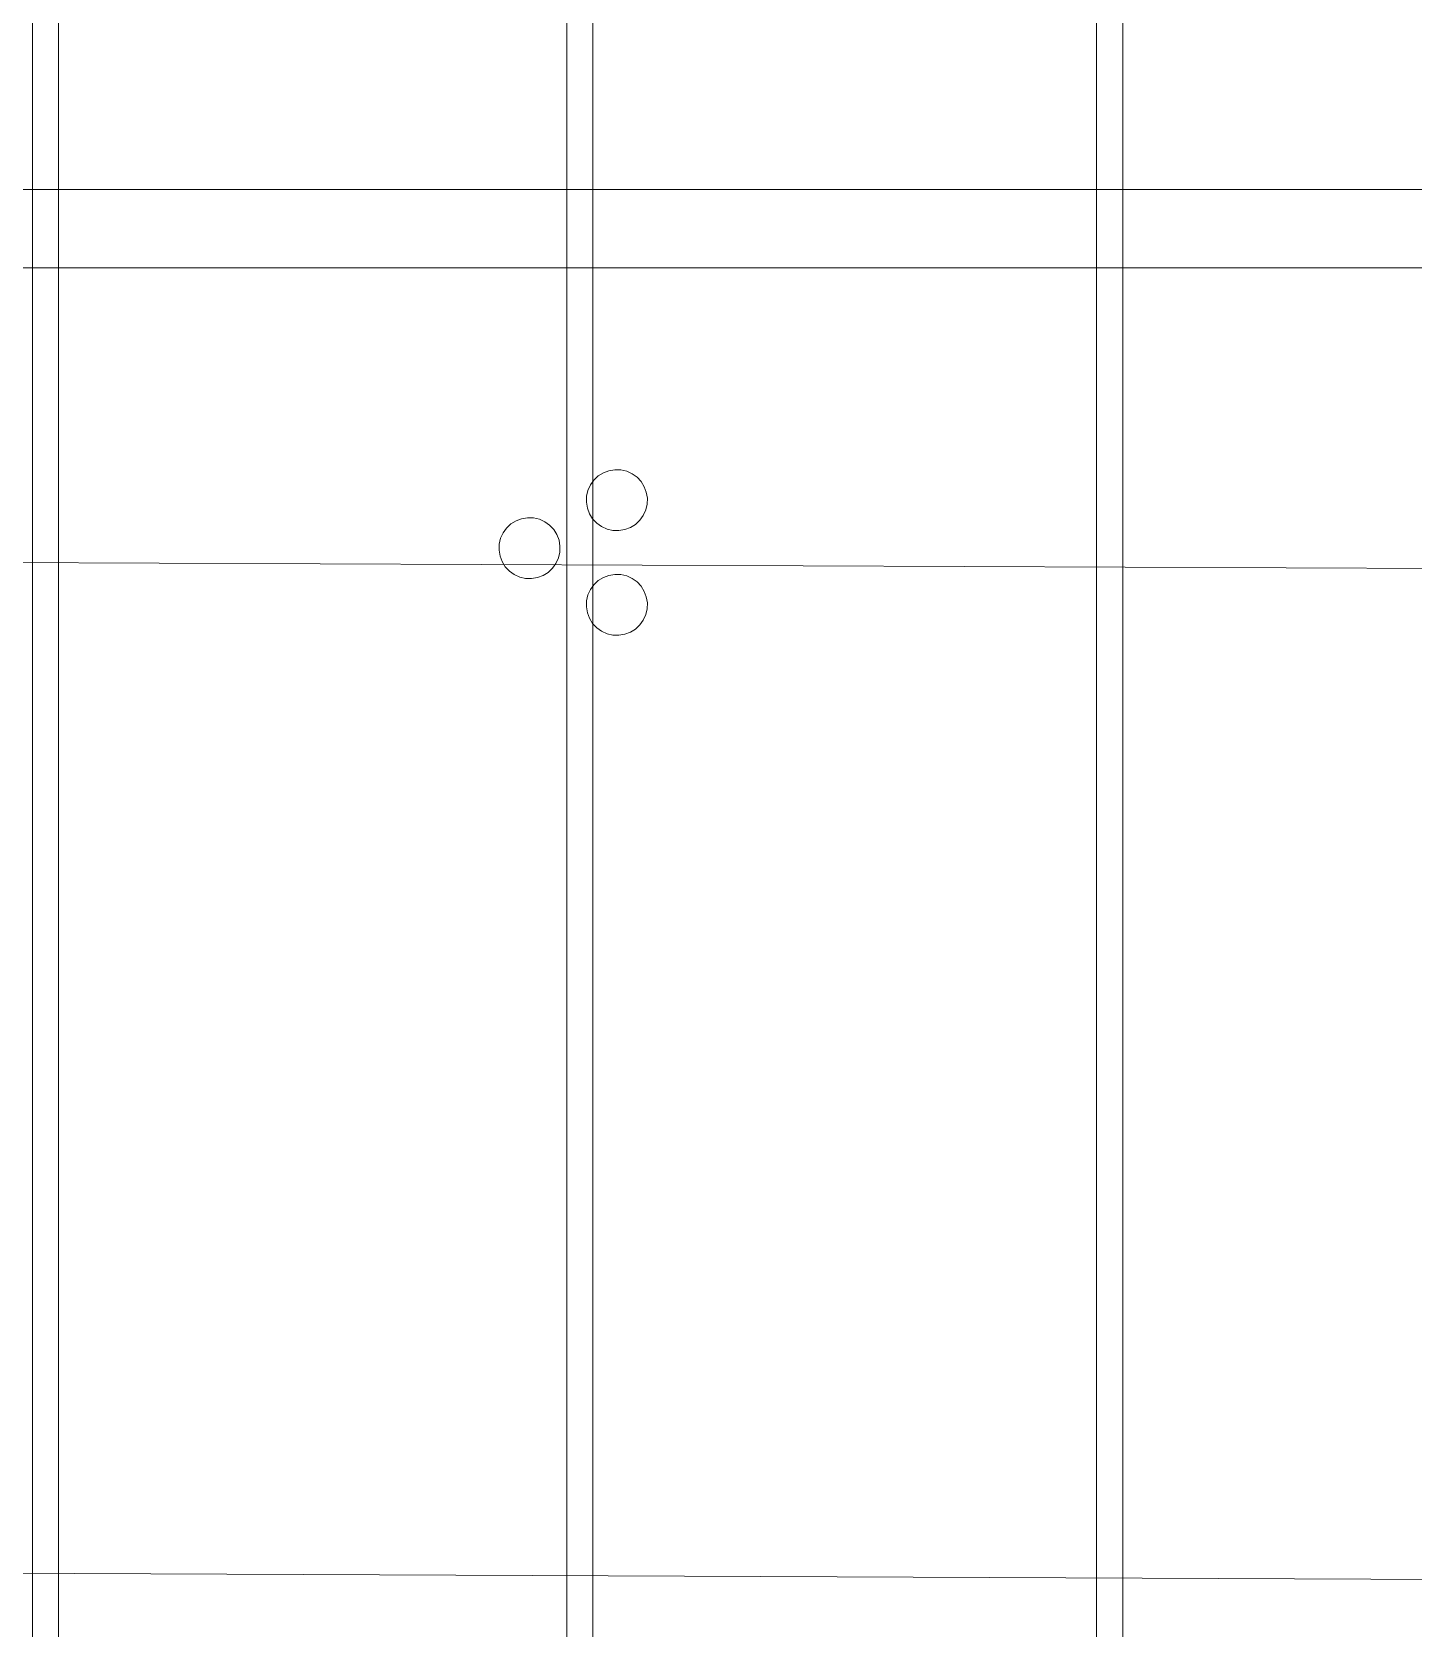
# Model space of a CAD drawing. Header units: inches. Extents: x -10671 to 1761, y -674 to 7170.
# Drawn here: x -8280.1 to -7963.4, y 5097.2 to 5463.4 of the extents above; entities that cross this region are included whole.
import ezdxf

# ---------------------------------------------------------------- set-up
doc = ezdxf.new("R2010")
doc.units = ezdxf.units.IN
doc.header["$LTSCALE"] = 19.2
doc.header["$MEASUREMENT"] = 0
doc.layers.add('Venue-Ceiling-Lights', color=7, linetype='Continuous', lineweight=5)
doc.layers.add('Venue-Ceiling-Lights Circuits', color=7, linetype='Continuous', lineweight=5)
doc.layers.add('Venue-Rigging Steel-High', color=7, linetype='Continuous', lineweight=5, true_color=0x800000)
doc.layers.add('Venue-Rigging Steel-Low', color=7, linetype='Continuous', lineweight=5, true_color=0x0000dd)

# ---------------------------------------------------------------- blocks, each defined once
blk = doc.blocks.new('Group-1319-1')
at = {"layer": 'Venue-Ceiling-Lights', "color": 12, "linetype": 'Continuous', "lineweight": 5, "true_color": 0xdd0000}
for points, invisible_edges in [([(-8152.96, 5355.51, 372.05), (-8150.24, 5361.52, 372.05), (-8146.44, 5362.95, 372.05), (-8152.96, 5355.51, 372.05)], 15), ([(-8145.52, 5348.98, 372.05), (-8152.96, 5355.51, 372.05), (-8146.44, 5362.95, 372.05), (-8145.52, 5348.98, 372.05)], 15), ([(-8146.44, 5362.95, 360.05), (-8150.24, 5361.52, 360.05), (-8152.96, 5355.51, 360.05), (-8146.44, 5362.95, 360.05)], 15), ([(-8138.99, 5356.42, 360.05), (-8146.44, 5362.95, 360.05), (-8152.96, 5355.51, 360.05), (-8138.99, 5356.42, 360.05)], 15), ([(-8152.96, 5355.51, 372.05), (-8152.04, 5359.47, 372.05), (-8150.24, 5361.52, 372.05), (-8152.96, 5355.51, 372.05)], 15), ([(-8150.24, 5361.52, 360.05), (-8152.04, 5359.47, 360.05), (-8152.96, 5355.51, 360.05), (-8150.24, 5361.52, 360.05)], 15), ([(-8152.04, 5359.47, 372.05), (-8151.24, 5360.58, 372.05), (-8150.24, 5361.52, 372.05), (-8152.04, 5359.47, 372.05)], 12), ([(-8150.24, 5361.52, 360.05), (-8151.24, 5360.58, 360.05), (-8152.04, 5359.47, 360.05), (-8150.24, 5361.52, 360.05)], 12), ([(-8150.24, 5361.52, 372.05), (-8149.08, 5362.24, 372.05), (-8146.44, 5362.95, 372.05), (-8150.24, 5361.52, 372.05)], 14), ([(-8146.44, 5362.95, 360.05), (-8149.08, 5362.24, 360.05), (-8150.24, 5361.52, 360.05), (-8146.44, 5362.95, 360.05)], 13), ([(-8149.08, 5362.24, 372.05), (-8147.79, 5362.73, 372.05), (-8146.44, 5362.95, 372.05), (-8149.08, 5362.24, 372.05)], 12), ([(-8146.44, 5362.95, 360.05), (-8147.79, 5362.73, 360.05), (-8149.08, 5362.24, 360.05), (-8146.44, 5362.95, 360.05)], 12), ([(-8146.44, 5362.95, 372.05), (-8145.07, 5362.91, 372.05), (-8142.48, 5362.03, 372.05), (-8146.44, 5362.95, 372.05)], 14), ([(-8146.44, 5362.95, 372.05), (-8142.48, 5362.03, 372.05), (-8140.43, 5360.23, 372.05), (-8146.44, 5362.95, 372.05)], 15), ([(-8146.44, 5362.95, 372.05), (-8140.43, 5360.23, 372.05), (-8138.99, 5356.42, 372.05), (-8146.44, 5362.95, 372.05)], 15), ([(-8146.44, 5362.95, 372.05), (-8138.99, 5356.42, 372.05), (-8145.52, 5348.98, 372.05), (-8146.44, 5362.95, 372.05)], 15), ([(-8142.48, 5362.03, 360.05), (-8145.07, 5362.91, 360.05), (-8146.44, 5362.95, 360.05), (-8142.48, 5362.03, 360.05)], 13), ([(-8140.43, 5360.23, 360.05), (-8142.48, 5362.03, 360.05), (-8146.44, 5362.95, 360.05), (-8140.43, 5360.23, 360.05)], 15), ([(-8138.99, 5356.42, 360.05), (-8140.43, 5360.23, 360.05), (-8146.44, 5362.95, 360.05), (-8138.99, 5356.42, 360.05)], 15), ([(-8145.07, 5362.91, 372.05), (-8143.73, 5362.6, 372.05), (-8142.48, 5362.03, 372.05), (-8145.07, 5362.91, 372.05)], 12), ([(-8142.48, 5362.03, 360.05), (-8143.73, 5362.6, 360.05), (-8145.07, 5362.91, 360.05), (-8142.48, 5362.03, 360.05)], 12), ([(-8142.48, 5362.03, 372.05), (-8141.36, 5361.23, 372.05), (-8140.43, 5360.23, 372.05), (-8142.48, 5362.03, 372.05)], 12), ([(-8140.43, 5360.23, 360.05), (-8141.36, 5361.23, 360.05), (-8142.48, 5362.03, 360.05), (-8140.43, 5360.23, 360.05)], 12), ([(-8152.96, 5355.51, 372.05), (-8152.92, 5356.88, 372.05), (-8152.04, 5359.47, 372.05), (-8152.96, 5355.51, 372.05)], 14), ([(-8152.04, 5359.47, 360.05), (-8152.92, 5356.88, 360.05), (-8152.96, 5355.51, 360.05), (-8152.04, 5359.47, 360.05)], 13), ([(-8152.92, 5356.88, 372.05), (-8152.61, 5358.22, 372.05), (-8152.04, 5359.47, 372.05), (-8152.92, 5356.88, 372.05)], 12), ([(-8152.04, 5359.47, 360.05), (-8152.61, 5358.22, 360.05), (-8152.92, 5356.88, 360.05), (-8152.04, 5359.47, 360.05)], 12), ([(-8140.43, 5360.23, 372.05), (-8139.7, 5359.06, 372.05), (-8138.99, 5356.42, 372.05), (-8140.43, 5360.23, 372.05)], 14), ([(-8138.99, 5356.42, 360.05), (-8139.7, 5359.06, 360.05), (-8140.43, 5360.23, 360.05), (-8138.99, 5356.42, 360.05)], 13), ([(-8139.7, 5359.06, 372.05), (-8139.22, 5357.78, 372.05), (-8138.99, 5356.42, 372.05), (-8139.7, 5359.06, 372.05)], 12), ([(-8138.99, 5356.42, 360.05), (-8139.22, 5357.78, 360.05), (-8139.7, 5359.06, 360.05), (-8138.99, 5356.42, 360.05)], 12), ([(-8152.96, 5355.51, 360.05), (-8145.52, 5348.98, 360.05), (-8138.99, 5356.42, 360.05), (-8152.96, 5355.51, 360.05)], 15), ([(-8152.26, 5352.87, 372.05), (-8152.74, 5354.15, 372.05), (-8152.96, 5355.51, 372.05), (-8152.26, 5352.87, 372.05)], 12), ([(-8151.53, 5351.71, 372.05), (-8152.26, 5352.87, 372.05), (-8152.96, 5355.51, 372.05), (-8151.53, 5351.71, 372.05)], 14), ([(-8145.52, 5348.98, 372.05), (-8151.53, 5351.71, 372.05), (-8152.96, 5355.51, 372.05), (-8145.52, 5348.98, 372.05)], 15), ([(-8152.96, 5355.51, 360.05), (-8152.74, 5354.15, 360.05), (-8152.26, 5352.87, 360.05), (-8152.96, 5355.51, 360.05)], 12), ([(-8152.96, 5355.51, 360.05), (-8152.26, 5352.87, 360.05), (-8151.53, 5351.71, 360.05), (-8152.96, 5355.51, 360.05)], 13), ([(-8152.96, 5355.51, 360.05), (-8151.53, 5351.71, 360.05), (-8145.52, 5348.98, 360.05), (-8152.96, 5355.51, 360.05)], 15), ([(-8138.99, 5356.42, 372.05), (-8141.72, 5350.41, 372.05), (-8145.52, 5348.98, 372.05), (-8138.99, 5356.42, 372.05)], 15), ([(-8145.52, 5348.98, 360.05), (-8141.72, 5350.41, 360.05), (-8138.99, 5356.42, 360.05), (-8145.52, 5348.98, 360.05)], 15), ([(-8138.99, 5356.42, 372.05), (-8139.92, 5352.47, 372.05), (-8141.72, 5350.41, 372.05), (-8138.99, 5356.42, 372.05)], 15), ([(-8141.72, 5350.41, 360.05), (-8139.92, 5352.47, 360.05), (-8138.99, 5356.42, 360.05), (-8141.72, 5350.41, 360.05)], 15), ([(-8138.99, 5356.42, 372.05), (-8139.04, 5355.05, 372.05), (-8139.92, 5352.47, 372.05), (-8138.99, 5356.42, 372.05)], 14), ([(-8139.92, 5352.47, 360.05), (-8139.04, 5355.05, 360.05), (-8138.99, 5356.42, 360.05), (-8139.92, 5352.47, 360.05)], 13), ([(-8139.04, 5355.05, 372.05), (-8139.35, 5353.72, 372.05), (-8139.92, 5352.47, 372.05), (-8139.04, 5355.05, 372.05)], 12), ([(-8139.92, 5352.47, 360.05), (-8139.35, 5353.72, 360.05), (-8139.04, 5355.05, 360.05), (-8139.92, 5352.47, 360.05)], 12), ([(-8173, 5344.51, 372.05), (-8170.28, 5350.52, 372.05), (-8166.47, 5351.95, 372.05), (-8173, 5344.51, 372.05)], 15), ([(-8165.56, 5337.98, 372.05), (-8173, 5344.51, 372.05), (-8166.47, 5351.95, 372.05), (-8165.56, 5337.98, 372.05)], 15), ([(-8166.47, 5351.95, 360.05), (-8170.28, 5350.52, 360.05), (-8173, 5344.51, 360.05), (-8166.47, 5351.95, 360.05)], 15), ([(-8159.03, 5345.42, 360.05), (-8166.47, 5351.95, 360.05), (-8173, 5344.51, 360.05), (-8159.03, 5345.42, 360.05)], 15), ([(-8173, 5344.51, 372.05), (-8172.08, 5348.47, 372.05), (-8170.28, 5350.52, 372.05), (-8173, 5344.51, 372.05)], 15), ([(-8170.28, 5350.52, 360.05), (-8172.08, 5348.47, 360.05), (-8173, 5344.51, 360.05), (-8170.28, 5350.52, 360.05)], 15), ([(-8172.08, 5348.47, 372.05), (-8171.28, 5349.58, 372.05), (-8170.28, 5350.52, 372.05), (-8172.08, 5348.47, 372.05)], 12), ([(-8170.28, 5350.52, 360.05), (-8171.28, 5349.58, 360.05), (-8172.08, 5348.47, 360.05), (-8170.28, 5350.52, 360.05)], 12), ([(-8170.28, 5350.52, 372.05), (-8169.11, 5351.24, 372.05), (-8166.47, 5351.95, 372.05), (-8170.28, 5350.52, 372.05)], 14), ([(-8166.47, 5351.95, 360.05), (-8169.11, 5351.24, 360.05), (-8170.28, 5350.52, 360.05), (-8166.47, 5351.95, 360.05)], 13), ([(-8169.11, 5351.24, 372.05), (-8167.83, 5351.73, 372.05), (-8166.47, 5351.95, 372.05), (-8169.11, 5351.24, 372.05)], 12), ([(-8166.47, 5351.95, 360.05), (-8167.83, 5351.73, 360.05), (-8169.11, 5351.24, 360.05), (-8166.47, 5351.95, 360.05)], 12), ([(-8166.47, 5351.95, 372.05), (-8165.1, 5351.91, 372.05), (-8162.51, 5351.03, 372.05), (-8166.47, 5351.95, 372.05)], 14), ([(-8166.47, 5351.95, 372.05), (-8162.51, 5351.03, 372.05), (-8160.46, 5349.23, 372.05), (-8166.47, 5351.95, 372.05)], 15), ([(-8166.47, 5351.95, 372.05), (-8160.46, 5349.23, 372.05), (-8159.03, 5345.42, 372.05), (-8166.47, 5351.95, 372.05)], 15), ([(-8166.47, 5351.95, 372.05), (-8159.03, 5345.42, 372.05), (-8165.56, 5337.98, 372.05), (-8166.47, 5351.95, 372.05)], 15), ([(-8162.51, 5351.03, 360.05), (-8165.1, 5351.91, 360.05), (-8166.47, 5351.95, 360.05), (-8162.51, 5351.03, 360.05)], 13), ([(-8160.46, 5349.23, 360.05), (-8162.51, 5351.03, 360.05), (-8166.47, 5351.95, 360.05), (-8160.46, 5349.23, 360.05)], 15), ([(-8159.03, 5345.42, 360.05), (-8160.46, 5349.23, 360.05), (-8166.47, 5351.95, 360.05), (-8159.03, 5345.42, 360.05)], 15), ([(-8165.1, 5351.91, 372.05), (-8163.76, 5351.6, 372.05), (-8162.51, 5351.03, 372.05), (-8165.1, 5351.91, 372.05)], 12), ([(-8162.51, 5351.03, 360.05), (-8163.76, 5351.6, 360.05), (-8165.1, 5351.91, 360.05), (-8162.51, 5351.03, 360.05)], 12), ([(-8162.51, 5351.03, 372.05), (-8161.4, 5350.23, 372.05), (-8160.46, 5349.23, 372.05), (-8162.51, 5351.03, 372.05)], 12), ([(-8160.46, 5349.23, 360.05), (-8161.4, 5350.23, 360.05), (-8162.51, 5351.03, 360.05), (-8160.46, 5349.23, 360.05)], 12), ([(-8149.48, 5349.9, 372.05), (-8150.59, 5350.7, 372.05), (-8151.53, 5351.71, 372.05), (-8149.48, 5349.9, 372.05)], 12), ([(-8145.52, 5348.98, 372.05), (-8149.48, 5349.9, 372.05), (-8151.53, 5351.71, 372.05), (-8145.52, 5348.98, 372.05)], 15), ([(-8151.53, 5351.71, 360.05), (-8150.59, 5350.7, 360.05), (-8149.48, 5349.9, 360.05), (-8151.53, 5351.71, 360.05)], 12), ([(-8151.53, 5351.71, 360.05), (-8149.48, 5349.9, 360.05), (-8145.52, 5348.98, 360.05), (-8151.53, 5351.71, 360.05)], 15), ([(-8146.89, 5349.03, 372.05), (-8148.23, 5349.34, 372.05), (-8149.48, 5349.9, 372.05), (-8146.89, 5349.03, 372.05)], 12), ([(-8145.52, 5348.98, 372.05), (-8146.89, 5349.03, 372.05), (-8149.48, 5349.9, 372.05), (-8145.52, 5348.98, 372.05)], 14), ([(-8149.48, 5349.9, 360.05), (-8148.23, 5349.34, 360.05), (-8146.89, 5349.03, 360.05), (-8149.48, 5349.9, 360.05)], 12), ([(-8149.48, 5349.9, 360.05), (-8146.89, 5349.03, 360.05), (-8145.52, 5348.98, 360.05), (-8149.48, 5349.9, 360.05)], 13), ([(-8141.72, 5350.41, 372.05), (-8142.88, 5349.69, 372.05), (-8145.52, 5348.98, 372.05), (-8141.72, 5350.41, 372.05)], 14), ([(-8145.52, 5348.98, 360.05), (-8142.88, 5349.69, 360.05), (-8141.72, 5350.41, 360.05), (-8145.52, 5348.98, 360.05)], 13), ([(-8142.88, 5349.69, 372.05), (-8144.17, 5349.21, 372.05), (-8145.52, 5348.98, 372.05), (-8142.88, 5349.69, 372.05)], 12), ([(-8145.52, 5348.98, 360.05), (-8144.17, 5349.21, 360.05), (-8142.88, 5349.69, 360.05), (-8145.52, 5348.98, 360.05)], 12), ([(-8139.92, 5352.47, 372.05), (-8140.72, 5351.35, 372.05), (-8141.72, 5350.41, 372.05), (-8139.92, 5352.47, 372.05)], 12), ([(-8141.72, 5350.41, 360.05), (-8140.72, 5351.35, 360.05), (-8139.92, 5352.47, 360.05), (-8141.72, 5350.41, 360.05)], 12), ([(-8173, 5344.51, 372.05), (-8172.95, 5345.88, 372.05), (-8172.08, 5348.47, 372.05), (-8173, 5344.51, 372.05)], 14), ([(-8172.08, 5348.47, 360.05), (-8172.95, 5345.88, 360.05), (-8173, 5344.51, 360.05), (-8172.08, 5348.47, 360.05)], 13), ([(-8172.95, 5345.88, 372.05), (-8172.64, 5347.22, 372.05), (-8172.08, 5348.47, 372.05), (-8172.95, 5345.88, 372.05)], 12), ([(-8172.08, 5348.47, 360.05), (-8172.64, 5347.22, 360.05), (-8172.95, 5345.88, 360.05), (-8172.08, 5348.47, 360.05)], 12), ([(-8160.46, 5349.23, 372.05), (-8159.74, 5348.06, 372.05), (-8159.03, 5345.42, 372.05), (-8160.46, 5349.23, 372.05)], 14), ([(-8159.03, 5345.42, 360.05), (-8159.74, 5348.06, 360.05), (-8160.46, 5349.23, 360.05), (-8159.03, 5345.42, 360.05)], 13), ([(-8159.74, 5348.06, 372.05), (-8159.25, 5346.78, 372.05), (-8159.03, 5345.42, 372.05), (-8159.74, 5348.06, 372.05)], 12), ([(-8159.03, 5345.42, 360.05), (-8159.25, 5346.78, 360.05), (-8159.74, 5348.06, 360.05), (-8159.03, 5345.42, 360.05)], 12), ([(-8173, 5344.51, 360.05), (-8165.56, 5337.98, 360.05), (-8159.03, 5345.42, 360.05), (-8173, 5344.51, 360.05)], 15), ([(-8172.29, 5341.87, 372.05), (-8172.78, 5343.15, 372.05), (-8173, 5344.51, 372.05), (-8172.29, 5341.87, 372.05)], 12), ([(-8171.57, 5340.71, 372.05), (-8172.29, 5341.87, 372.05), (-8173, 5344.51, 372.05), (-8171.57, 5340.71, 372.05)], 14), ([(-8165.56, 5337.98, 372.05), (-8171.57, 5340.71, 372.05), (-8173, 5344.51, 372.05), (-8165.56, 5337.98, 372.05)], 15), ([(-8173, 5344.51, 360.05), (-8172.78, 5343.15, 360.05), (-8172.29, 5341.87, 360.05), (-8173, 5344.51, 360.05)], 12), ([(-8173, 5344.51, 360.05), (-8172.29, 5341.87, 360.05), (-8171.57, 5340.71, 360.05), (-8173, 5344.51, 360.05)], 13), ([(-8173, 5344.51, 360.05), (-8171.57, 5340.71, 360.05), (-8165.56, 5337.98, 360.05), (-8173, 5344.51, 360.05)], 15), ([(-8159.03, 5345.42, 372.05), (-8161.75, 5339.41, 372.05), (-8165.56, 5337.98, 372.05), (-8159.03, 5345.42, 372.05)], 15), ([(-8165.56, 5337.98, 360.05), (-8161.75, 5339.41, 360.05), (-8159.03, 5345.42, 360.05), (-8165.56, 5337.98, 360.05)], 15), ([(-8159.03, 5345.42, 372.05), (-8159.95, 5341.47, 372.05), (-8161.75, 5339.41, 372.05), (-8159.03, 5345.42, 372.05)], 15), ([(-8161.75, 5339.41, 360.05), (-8159.95, 5341.47, 360.05), (-8159.03, 5345.42, 360.05), (-8161.75, 5339.41, 360.05)], 15), ([(-8159.03, 5345.42, 372.05), (-8159.07, 5344.05, 372.05), (-8159.95, 5341.47, 372.05), (-8159.03, 5345.42, 372.05)], 14), ([(-8159.95, 5341.47, 360.05), (-8159.07, 5344.05, 360.05), (-8159.03, 5345.42, 360.05), (-8159.95, 5341.47, 360.05)], 13), ([(-8159.07, 5344.05, 372.05), (-8159.39, 5342.72, 372.05), (-8159.95, 5341.47, 372.05), (-8159.07, 5344.05, 372.05)], 12), ([(-8159.95, 5341.47, 360.05), (-8159.39, 5342.72, 360.05), (-8159.07, 5344.05, 360.05), (-8159.95, 5341.47, 360.05)], 12), ([(-8169.51, 5338.9, 372.05), (-8170.63, 5339.7, 372.05), (-8171.57, 5340.71, 372.05), (-8169.51, 5338.9, 372.05)], 12), ([(-8165.56, 5337.98, 372.05), (-8169.51, 5338.9, 372.05), (-8171.57, 5340.71, 372.05), (-8165.56, 5337.98, 372.05)], 15), ([(-8171.57, 5340.71, 360.05), (-8170.63, 5339.7, 360.05), (-8169.51, 5338.9, 360.05), (-8171.57, 5340.71, 360.05)], 12), ([(-8171.57, 5340.71, 360.05), (-8169.51, 5338.9, 360.05), (-8165.56, 5337.98, 360.05), (-8171.57, 5340.71, 360.05)], 15), ([(-8166.93, 5338.03, 372.05), (-8168.26, 5338.34, 372.05), (-8169.51, 5338.9, 372.05), (-8166.93, 5338.03, 372.05)], 12), ([(-8165.56, 5337.98, 372.05), (-8166.93, 5338.03, 372.05), (-8169.51, 5338.9, 372.05), (-8165.56, 5337.98, 372.05)], 14), ([(-8169.51, 5338.9, 360.05), (-8168.26, 5338.34, 360.05), (-8166.93, 5338.03, 360.05), (-8169.51, 5338.9, 360.05)], 12), ([(-8169.51, 5338.9, 360.05), (-8166.93, 5338.03, 360.05), (-8165.56, 5337.98, 360.05), (-8169.51, 5338.9, 360.05)], 13), ([(-8161.75, 5339.41, 372.05), (-8162.92, 5338.69, 372.05), (-8165.56, 5337.98, 372.05), (-8161.75, 5339.41, 372.05)], 14), ([(-8165.56, 5337.98, 360.05), (-8162.92, 5338.69, 360.05), (-8161.75, 5339.41, 360.05), (-8165.56, 5337.98, 360.05)], 13), ([(-8162.92, 5338.69, 372.05), (-8164.2, 5338.21, 372.05), (-8165.56, 5337.98, 372.05), (-8162.92, 5338.69, 372.05)], 12), ([(-8165.56, 5337.98, 360.05), (-8164.2, 5338.21, 360.05), (-8162.92, 5338.69, 360.05), (-8165.56, 5337.98, 360.05)], 12), ([(-8159.95, 5341.47, 372.05), (-8160.75, 5340.35, 372.05), (-8161.75, 5339.41, 372.05), (-8159.95, 5341.47, 372.05)], 12), ([(-8161.75, 5339.41, 360.05), (-8160.75, 5340.35, 360.05), (-8159.95, 5341.47, 360.05), (-8161.75, 5339.41, 360.05)], 12), ([(-8152.96, 5331.51, 372.05), (-8150.24, 5337.52, 372.05), (-8146.44, 5338.95, 372.05), (-8152.96, 5331.51, 372.05)], 15), ([(-8145.52, 5324.98, 372.05), (-8152.96, 5331.51, 372.05), (-8146.44, 5338.95, 372.05), (-8145.52, 5324.98, 372.05)], 15), ([(-8146.44, 5338.95, 360.05), (-8150.24, 5337.52, 360.05), (-8152.96, 5331.51, 360.05), (-8146.44, 5338.95, 360.05)], 15), ([(-8138.99, 5332.42, 360.05), (-8146.44, 5338.95, 360.05), (-8152.96, 5331.51, 360.05), (-8138.99, 5332.42, 360.05)], 15), ([(-8150.24, 5337.52, 372.05), (-8149.08, 5338.24, 372.05), (-8146.44, 5338.95, 372.05), (-8150.24, 5337.52, 372.05)], 14), ([(-8146.44, 5338.95, 360.05), (-8149.08, 5338.24, 360.05), (-8150.24, 5337.52, 360.05), (-8146.44, 5338.95, 360.05)], 13), ([(-8149.08, 5338.24, 372.05), (-8147.79, 5338.73, 372.05), (-8146.44, 5338.95, 372.05), (-8149.08, 5338.24, 372.05)], 12), ([(-8146.44, 5338.95, 360.05), (-8147.79, 5338.73, 360.05), (-8149.08, 5338.24, 360.05), (-8146.44, 5338.95, 360.05)], 12), ([(-8146.44, 5338.95, 372.05), (-8145.07, 5338.91, 372.05), (-8142.48, 5338.03, 372.05), (-8146.44, 5338.95, 372.05)], 14), ([(-8146.44, 5338.95, 372.05), (-8142.48, 5338.03, 372.05), (-8140.43, 5336.23, 372.05), (-8146.44, 5338.95, 372.05)], 15), ([(-8146.44, 5338.95, 372.05), (-8140.43, 5336.23, 372.05), (-8138.99, 5332.42, 372.05), (-8146.44, 5338.95, 372.05)], 15), ([(-8146.44, 5338.95, 372.05), (-8138.99, 5332.42, 372.05), (-8145.52, 5324.98, 372.05), (-8146.44, 5338.95, 372.05)], 15), ([(-8142.48, 5338.03, 360.05), (-8145.07, 5338.91, 360.05), (-8146.44, 5338.95, 360.05), (-8142.48, 5338.03, 360.05)], 13), ([(-8140.43, 5336.23, 360.05), (-8142.48, 5338.03, 360.05), (-8146.44, 5338.95, 360.05), (-8140.43, 5336.23, 360.05)], 15), ([(-8138.99, 5332.42, 360.05), (-8140.43, 5336.23, 360.05), (-8146.44, 5338.95, 360.05), (-8138.99, 5332.42, 360.05)], 15), ([(-8145.07, 5338.91, 372.05), (-8143.73, 5338.6, 372.05), (-8142.48, 5338.03, 372.05), (-8145.07, 5338.91, 372.05)], 12), ([(-8142.48, 5338.03, 360.05), (-8143.73, 5338.6, 360.05), (-8145.07, 5338.91, 360.05), (-8142.48, 5338.03, 360.05)], 12), ([(-8152.96, 5331.51, 372.05), (-8152.04, 5335.47, 372.05), (-8150.24, 5337.52, 372.05), (-8152.96, 5331.51, 372.05)], 15), ([(-8150.24, 5337.52, 360.05), (-8152.04, 5335.47, 360.05), (-8152.96, 5331.51, 360.05), (-8150.24, 5337.52, 360.05)], 15), ([(-8152.96, 5331.51, 372.05), (-8152.92, 5332.88, 372.05), (-8152.04, 5335.47, 372.05), (-8152.96, 5331.51, 372.05)], 14), ([(-8152.04, 5335.47, 360.05), (-8152.92, 5332.88, 360.05), (-8152.96, 5331.51, 360.05), (-8152.04, 5335.47, 360.05)], 13), ([(-8152.92, 5332.88, 372.05), (-8152.61, 5334.22, 372.05), (-8152.04, 5335.47, 372.05), (-8152.92, 5332.88, 372.05)], 12), ([(-8152.04, 5335.47, 360.05), (-8152.61, 5334.22, 360.05), (-8152.92, 5332.88, 360.05), (-8152.04, 5335.47, 360.05)], 12), ([(-8152.04, 5335.47, 372.05), (-8151.24, 5336.58, 372.05), (-8150.24, 5337.52, 372.05), (-8152.04, 5335.47, 372.05)], 12), ([(-8150.24, 5337.52, 360.05), (-8151.24, 5336.58, 360.05), (-8152.04, 5335.47, 360.05), (-8150.24, 5337.52, 360.05)], 12), ([(-8142.48, 5338.03, 372.05), (-8141.36, 5337.23, 372.05), (-8140.43, 5336.23, 372.05), (-8142.48, 5338.03, 372.05)], 12), ([(-8140.43, 5336.23, 360.05), (-8141.36, 5337.23, 360.05), (-8142.48, 5338.03, 360.05), (-8140.43, 5336.23, 360.05)], 12), ([(-8140.43, 5336.23, 372.05), (-8139.7, 5335.06, 372.05), (-8138.99, 5332.42, 372.05), (-8140.43, 5336.23, 372.05)], 14), ([(-8138.99, 5332.42, 360.05), (-8139.7, 5335.06, 360.05), (-8140.43, 5336.23, 360.05), (-8138.99, 5332.42, 360.05)], 13), ([(-8139.7, 5335.06, 372.05), (-8139.22, 5333.78, 372.05), (-8138.99, 5332.42, 372.05), (-8139.7, 5335.06, 372.05)], 12), ([(-8138.99, 5332.42, 360.05), (-8139.22, 5333.78, 360.05), (-8139.7, 5335.06, 360.05), (-8138.99, 5332.42, 360.05)], 12), ([(-8152.96, 5331.51, 360.05), (-8145.52, 5324.98, 360.05), (-8138.99, 5332.42, 360.05), (-8152.96, 5331.51, 360.05)], 15), ([(-8152.26, 5328.87, 372.05), (-8152.74, 5330.15, 372.05), (-8152.96, 5331.51, 372.05), (-8152.26, 5328.87, 372.05)], 12), ([(-8151.53, 5327.71, 372.05), (-8152.26, 5328.87, 372.05), (-8152.96, 5331.51, 372.05), (-8151.53, 5327.71, 372.05)], 14), ([(-8145.52, 5324.98, 372.05), (-8151.53, 5327.71, 372.05), (-8152.96, 5331.51, 372.05), (-8145.52, 5324.98, 372.05)], 15), ([(-8152.96, 5331.51, 360.05), (-8152.74, 5330.15, 360.05), (-8152.26, 5328.87, 360.05), (-8152.96, 5331.51, 360.05)], 12), ([(-8152.96, 5331.51, 360.05), (-8152.26, 5328.87, 360.05), (-8151.53, 5327.71, 360.05), (-8152.96, 5331.51, 360.05)], 13), ([(-8152.96, 5331.51, 360.05), (-8151.53, 5327.71, 360.05), (-8145.52, 5324.98, 360.05), (-8152.96, 5331.51, 360.05)], 15), ([(-8138.99, 5332.42, 372.05), (-8141.72, 5326.41, 372.05), (-8145.52, 5324.98, 372.05), (-8138.99, 5332.42, 372.05)], 15), ([(-8145.52, 5324.98, 360.05), (-8141.72, 5326.41, 360.05), (-8138.99, 5332.42, 360.05), (-8145.52, 5324.98, 360.05)], 15), ([(-8138.99, 5332.42, 372.05), (-8139.92, 5328.47, 372.05), (-8141.72, 5326.41, 372.05), (-8138.99, 5332.42, 372.05)], 15), ([(-8141.72, 5326.41, 360.05), (-8139.92, 5328.47, 360.05), (-8138.99, 5332.42, 360.05), (-8141.72, 5326.41, 360.05)], 15), ([(-8138.99, 5332.42, 372.05), (-8139.04, 5331.05, 372.05), (-8139.92, 5328.47, 372.05), (-8138.99, 5332.42, 372.05)], 14), ([(-8139.92, 5328.47, 360.05), (-8139.04, 5331.05, 360.05), (-8138.99, 5332.42, 360.05), (-8139.92, 5328.47, 360.05)], 13), ([(-8149.48, 5325.9, 372.05), (-8150.59, 5326.7, 372.05), (-8151.53, 5327.71, 372.05), (-8149.48, 5325.9, 372.05)], 12), ([(-8145.52, 5324.98, 372.05), (-8149.48, 5325.9, 372.05), (-8151.53, 5327.71, 372.05), (-8145.52, 5324.98, 372.05)], 15), ([(-8151.53, 5327.71, 360.05), (-8150.59, 5326.7, 360.05), (-8149.48, 5325.9, 360.05), (-8151.53, 5327.71, 360.05)], 12), ([(-8151.53, 5327.71, 360.05), (-8149.48, 5325.9, 360.05), (-8145.52, 5324.98, 360.05), (-8151.53, 5327.71, 360.05)], 15), ([(-8139.92, 5328.47, 372.05), (-8140.72, 5327.35, 372.05), (-8141.72, 5326.41, 372.05), (-8139.92, 5328.47, 372.05)], 12), ([(-8141.72, 5326.41, 360.05), (-8140.72, 5327.35, 360.05), (-8139.92, 5328.47, 360.05), (-8141.72, 5326.41, 360.05)], 12), ([(-8139.04, 5331.05, 372.05), (-8139.35, 5329.72, 372.05), (-8139.92, 5328.47, 372.05), (-8139.04, 5331.05, 372.05)], 12), ([(-8139.92, 5328.47, 360.05), (-8139.35, 5329.72, 360.05), (-8139.04, 5331.05, 360.05), (-8139.92, 5328.47, 360.05)], 12), ([(-8146.89, 5325.03, 372.05), (-8148.23, 5325.34, 372.05), (-8149.48, 5325.9, 372.05), (-8146.89, 5325.03, 372.05)], 12), ([(-8145.52, 5324.98, 372.05), (-8146.89, 5325.03, 372.05), (-8149.48, 5325.9, 372.05), (-8145.52, 5324.98, 372.05)], 14), ([(-8149.48, 5325.9, 360.05), (-8148.23, 5325.34, 360.05), (-8146.89, 5325.03, 360.05), (-8149.48, 5325.9, 360.05)], 12), ([(-8149.48, 5325.9, 360.05), (-8146.89, 5325.03, 360.05), (-8145.52, 5324.98, 360.05), (-8149.48, 5325.9, 360.05)], 13), ([(-8141.72, 5326.41, 372.05), (-8142.88, 5325.69, 372.05), (-8145.52, 5324.98, 372.05), (-8141.72, 5326.41, 372.05)], 14), ([(-8145.52, 5324.98, 360.05), (-8142.88, 5325.69, 360.05), (-8141.72, 5326.41, 360.05), (-8145.52, 5324.98, 360.05)], 13), ([(-8142.88, 5325.69, 372.05), (-8144.17, 5325.21, 372.05), (-8145.52, 5324.98, 372.05), (-8142.88, 5325.69, 372.05)], 12), ([(-8145.52, 5324.98, 360.05), (-8144.17, 5325.21, 360.05), (-8142.88, 5325.69, 360.05), (-8145.52, 5324.98, 360.05)], 12)]:
    blk.add_3dface(points, dxfattribs=dict(at, invisible_edges=invisible_edges))
for points in [[(-8151.24, 5360.58, 372.05), (-8151.24, 5360.58, 360.05), (-8152.04, 5359.47, 360.05), (-8152.04, 5359.47, 372.05)], [(-8150.24, 5361.52, 372.05), (-8150.24, 5361.52, 360.05), (-8151.24, 5360.58, 360.05), (-8151.24, 5360.58, 372.05)], [(-8149.08, 5362.24, 372.05), (-8149.08, 5362.24, 360.05), (-8150.24, 5361.52, 360.05), (-8150.24, 5361.52, 372.05)], [(-8147.79, 5362.73, 372.05), (-8147.79, 5362.73, 360.05), (-8149.08, 5362.24, 360.05), (-8149.08, 5362.24, 372.05)], [(-8146.44, 5362.95, 372.05), (-8146.44, 5362.95, 360.05), (-8147.79, 5362.73, 360.05), (-8147.79, 5362.73, 372.05)], [(-8145.07, 5362.91, 372.05), (-8145.07, 5362.91, 360.05), (-8146.44, 5362.95, 360.05), (-8146.44, 5362.95, 372.05)], [(-8143.73, 5362.6, 372.05), (-8143.73, 5362.6, 360.05), (-8145.07, 5362.91, 360.05), (-8145.07, 5362.91, 372.05)], [(-8142.48, 5362.03, 372.05), (-8142.48, 5362.03, 360.05), (-8143.73, 5362.6, 360.05), (-8143.73, 5362.6, 372.05)], [(-8141.36, 5361.23, 372.05), (-8141.36, 5361.23, 360.05), (-8142.48, 5362.03, 360.05), (-8142.48, 5362.03, 372.05)], [(-8140.43, 5360.23, 372.05), (-8140.43, 5360.23, 360.05), (-8141.36, 5361.23, 360.05), (-8141.36, 5361.23, 372.05)], [(-8152.61, 5358.22, 372.05), (-8152.61, 5358.22, 360.05), (-8152.92, 5356.88, 360.05), (-8152.92, 5356.88, 372.05)], [(-8152.04, 5359.47, 372.05), (-8152.04, 5359.47, 360.05), (-8152.61, 5358.22, 360.05), (-8152.61, 5358.22, 372.05)], [(-8139.7, 5359.06, 372.05), (-8139.7, 5359.06, 360.05), (-8140.43, 5360.23, 360.05), (-8140.43, 5360.23, 372.05)], [(-8139.22, 5357.78, 372.05), (-8139.22, 5357.78, 360.05), (-8139.7, 5359.06, 360.05), (-8139.7, 5359.06, 372.05)], [(-8138.99, 5356.42, 372.05), (-8138.99, 5356.42, 360.05), (-8139.22, 5357.78, 360.05), (-8139.22, 5357.78, 372.05)], [(-8152.92, 5356.88, 372.05), (-8152.92, 5356.88, 360.05), (-8152.96, 5355.51, 360.05), (-8152.96, 5355.51, 372.05)], [(-8152.96, 5355.51, 372.05), (-8152.96, 5355.51, 360.05), (-8152.74, 5354.15, 360.05), (-8152.74, 5354.15, 372.05)], [(-8152.74, 5354.15, 372.05), (-8152.74, 5354.15, 360.05), (-8152.26, 5352.87, 360.05), (-8152.26, 5352.87, 372.05)], [(-8139.92, 5352.47, 372.05), (-8139.92, 5352.47, 360.05), (-8139.35, 5353.72, 360.05), (-8139.35, 5353.72, 372.05)], [(-8139.35, 5353.72, 372.05), (-8139.35, 5353.72, 360.05), (-8139.04, 5355.05, 360.05), (-8139.04, 5355.05, 372.05)], [(-8139.04, 5355.05, 372.05), (-8139.04, 5355.05, 360.05), (-8138.99, 5356.42, 360.05), (-8138.99, 5356.42, 372.05)], [(-8170.28, 5350.52, 372.05), (-8170.28, 5350.52, 360.05), (-8171.28, 5349.58, 360.05), (-8171.28, 5349.58, 372.05)], [(-8169.11, 5351.24, 372.05), (-8169.11, 5351.24, 360.05), (-8170.28, 5350.52, 360.05), (-8170.28, 5350.52, 372.05)], [(-8167.83, 5351.73, 372.05), (-8167.83, 5351.73, 360.05), (-8169.11, 5351.24, 360.05), (-8169.11, 5351.24, 372.05)], [(-8166.47, 5351.95, 372.05), (-8166.47, 5351.95, 360.05), (-8167.83, 5351.73, 360.05), (-8167.83, 5351.73, 372.05)], [(-8165.1, 5351.91, 372.05), (-8165.1, 5351.91, 360.05), (-8166.47, 5351.95, 360.05), (-8166.47, 5351.95, 372.05)], [(-8163.76, 5351.6, 372.05), (-8163.76, 5351.6, 360.05), (-8165.1, 5351.91, 360.05), (-8165.1, 5351.91, 372.05)], [(-8162.51, 5351.03, 372.05), (-8162.51, 5351.03, 360.05), (-8163.76, 5351.6, 360.05), (-8163.76, 5351.6, 372.05)], [(-8161.4, 5350.23, 372.05), (-8161.4, 5350.23, 360.05), (-8162.51, 5351.03, 360.05), (-8162.51, 5351.03, 372.05)], [(-8160.46, 5349.23, 372.05), (-8160.46, 5349.23, 360.05), (-8161.4, 5350.23, 360.05), (-8161.4, 5350.23, 372.05)], [(-8152.26, 5352.87, 372.05), (-8152.26, 5352.87, 360.05), (-8151.53, 5351.71, 360.05), (-8151.53, 5351.71, 372.05)], [(-8151.53, 5351.71, 372.05), (-8151.53, 5351.71, 360.05), (-8150.59, 5350.7, 360.05), (-8150.59, 5350.7, 372.05)], [(-8150.59, 5350.7, 372.05), (-8150.59, 5350.7, 360.05), (-8149.48, 5349.9, 360.05), (-8149.48, 5349.9, 372.05)], [(-8149.48, 5349.9, 372.05), (-8149.48, 5349.9, 360.05), (-8148.23, 5349.34, 360.05), (-8148.23, 5349.34, 372.05)], [(-8144.17, 5349.21, 372.05), (-8144.17, 5349.21, 360.05), (-8142.88, 5349.69, 360.05), (-8142.88, 5349.69, 372.05)], [(-8142.88, 5349.69, 372.05), (-8142.88, 5349.69, 360.05), (-8141.72, 5350.41, 360.05), (-8141.72, 5350.41, 372.05)], [(-8141.72, 5350.41, 372.05), (-8141.72, 5350.41, 360.05), (-8140.72, 5351.35, 360.05), (-8140.72, 5351.35, 372.05)], [(-8140.72, 5351.35, 372.05), (-8140.72, 5351.35, 360.05), (-8139.92, 5352.47, 360.05), (-8139.92, 5352.47, 372.05)], [(-8172.64, 5347.22, 372.05), (-8172.64, 5347.22, 360.05), (-8172.95, 5345.88, 360.05), (-8172.95, 5345.88, 372.05)], [(-8172.08, 5348.47, 372.05), (-8172.08, 5348.47, 360.05), (-8172.64, 5347.22, 360.05), (-8172.64, 5347.22, 372.05)], [(-8171.28, 5349.58, 372.05), (-8171.28, 5349.58, 360.05), (-8172.08, 5348.47, 360.05), (-8172.08, 5348.47, 372.05)], [(-8159.74, 5348.06, 372.05), (-8159.74, 5348.06, 360.05), (-8160.46, 5349.23, 360.05), (-8160.46, 5349.23, 372.05)], [(-8159.25, 5346.78, 372.05), (-8159.25, 5346.78, 360.05), (-8159.74, 5348.06, 360.05), (-8159.74, 5348.06, 372.05)], [(-8159.03, 5345.42, 372.05), (-8159.03, 5345.42, 360.05), (-8159.25, 5346.78, 360.05), (-8159.25, 5346.78, 372.05)], [(-8148.23, 5349.34, 372.05), (-8148.23, 5349.34, 360.05), (-8146.89, 5349.03, 360.05), (-8146.89, 5349.03, 372.05)], [(-8146.89, 5349.03, 372.05), (-8146.89, 5349.03, 360.05), (-8145.52, 5348.98, 360.05), (-8145.52, 5348.98, 372.05)], [(-8145.52, 5348.98, 372.05), (-8145.52, 5348.98, 360.05), (-8144.17, 5349.21, 360.05), (-8144.17, 5349.21, 372.05)], [(-8172.95, 5345.88, 372.05), (-8172.95, 5345.88, 360.05), (-8173, 5344.51, 360.05), (-8173, 5344.51, 372.05)], [(-8173, 5344.51, 372.05), (-8173, 5344.51, 360.05), (-8172.78, 5343.15, 360.05), (-8172.78, 5343.15, 372.05)], [(-8172.78, 5343.15, 372.05), (-8172.78, 5343.15, 360.05), (-8172.29, 5341.87, 360.05), (-8172.29, 5341.87, 372.05)], [(-8159.95, 5341.47, 372.05), (-8159.95, 5341.47, 360.05), (-8159.39, 5342.72, 360.05), (-8159.39, 5342.72, 372.05)], [(-8159.39, 5342.72, 372.05), (-8159.39, 5342.72, 360.05), (-8159.07, 5344.05, 360.05), (-8159.07, 5344.05, 372.05)], [(-8159.07, 5344.05, 372.05), (-8159.07, 5344.05, 360.05), (-8159.03, 5345.42, 360.05), (-8159.03, 5345.42, 372.05)], [(-8172.29, 5341.87, 372.05), (-8172.29, 5341.87, 360.05), (-8171.57, 5340.71, 360.05), (-8171.57, 5340.71, 372.05)], [(-8171.57, 5340.71, 372.05), (-8171.57, 5340.71, 360.05), (-8170.63, 5339.7, 360.05), (-8170.63, 5339.7, 372.05)], [(-8170.63, 5339.7, 372.05), (-8170.63, 5339.7, 360.05), (-8169.51, 5338.9, 360.05), (-8169.51, 5338.9, 372.05)], [(-8169.51, 5338.9, 372.05), (-8169.51, 5338.9, 360.05), (-8168.26, 5338.34, 360.05), (-8168.26, 5338.34, 372.05)], [(-8164.2, 5338.21, 372.05), (-8164.2, 5338.21, 360.05), (-8162.92, 5338.69, 360.05), (-8162.92, 5338.69, 372.05)], [(-8162.92, 5338.69, 372.05), (-8162.92, 5338.69, 360.05), (-8161.75, 5339.41, 360.05), (-8161.75, 5339.41, 372.05)], [(-8161.75, 5339.41, 372.05), (-8161.75, 5339.41, 360.05), (-8160.75, 5340.35, 360.05), (-8160.75, 5340.35, 372.05)], [(-8160.75, 5340.35, 372.05), (-8160.75, 5340.35, 360.05), (-8159.95, 5341.47, 360.05), (-8159.95, 5341.47, 372.05)], [(-8147.79, 5338.73, 372.05), (-8147.79, 5338.73, 360.05), (-8149.08, 5338.24, 360.05), (-8149.08, 5338.24, 372.05)], [(-8146.44, 5338.95, 372.05), (-8146.44, 5338.95, 360.05), (-8147.79, 5338.73, 360.05), (-8147.79, 5338.73, 372.05)], [(-8145.07, 5338.91, 372.05), (-8145.07, 5338.91, 360.05), (-8146.44, 5338.95, 360.05), (-8146.44, 5338.95, 372.05)], [(-8143.73, 5338.6, 372.05), (-8143.73, 5338.6, 360.05), (-8145.07, 5338.91, 360.05), (-8145.07, 5338.91, 372.05)], [(-8168.26, 5338.34, 372.05), (-8168.26, 5338.34, 360.05), (-8166.93, 5338.03, 360.05), (-8166.93, 5338.03, 372.05)], [(-8166.93, 5338.03, 372.05), (-8166.93, 5338.03, 360.05), (-8165.56, 5337.98, 360.05), (-8165.56, 5337.98, 372.05)], [(-8165.56, 5337.98, 372.05), (-8165.56, 5337.98, 360.05), (-8164.2, 5338.21, 360.05), (-8164.2, 5338.21, 372.05)], [(-8152.04, 5335.47, 372.05), (-8152.04, 5335.47, 360.05), (-8152.61, 5334.22, 360.05), (-8152.61, 5334.22, 372.05)], [(-8151.24, 5336.58, 372.05), (-8151.24, 5336.58, 360.05), (-8152.04, 5335.47, 360.05), (-8152.04, 5335.47, 372.05)], [(-8150.24, 5337.52, 372.05), (-8150.24, 5337.52, 360.05), (-8151.24, 5336.58, 360.05), (-8151.24, 5336.58, 372.05)], [(-8149.08, 5338.24, 372.05), (-8149.08, 5338.24, 360.05), (-8150.24, 5337.52, 360.05), (-8150.24, 5337.52, 372.05)], [(-8142.48, 5338.03, 372.05), (-8142.48, 5338.03, 360.05), (-8143.73, 5338.6, 360.05), (-8143.73, 5338.6, 372.05)], [(-8141.36, 5337.23, 372.05), (-8141.36, 5337.23, 360.05), (-8142.48, 5338.03, 360.05), (-8142.48, 5338.03, 372.05)], [(-8140.43, 5336.23, 372.05), (-8140.43, 5336.23, 360.05), (-8141.36, 5337.23, 360.05), (-8141.36, 5337.23, 372.05)], [(-8139.7, 5335.06, 372.05), (-8139.7, 5335.06, 360.05), (-8140.43, 5336.23, 360.05), (-8140.43, 5336.23, 372.05)], [(-8139.22, 5333.78, 372.05), (-8139.22, 5333.78, 360.05), (-8139.7, 5335.06, 360.05), (-8139.7, 5335.06, 372.05)], [(-8152.92, 5332.88, 372.05), (-8152.92, 5332.88, 360.05), (-8152.96, 5331.51, 360.05), (-8152.96, 5331.51, 372.05)], [(-8152.96, 5331.51, 372.05), (-8152.96, 5331.51, 360.05), (-8152.74, 5330.15, 360.05), (-8152.74, 5330.15, 372.05)], [(-8152.61, 5334.22, 372.05), (-8152.61, 5334.22, 360.05), (-8152.92, 5332.88, 360.05), (-8152.92, 5332.88, 372.05)], [(-8138.99, 5332.42, 372.05), (-8138.99, 5332.42, 360.05), (-8139.22, 5333.78, 360.05), (-8139.22, 5333.78, 372.05)], [(-8139.04, 5331.05, 372.05), (-8139.04, 5331.05, 360.05), (-8138.99, 5332.42, 360.05), (-8138.99, 5332.42, 372.05)], [(-8152.74, 5330.15, 372.05), (-8152.74, 5330.15, 360.05), (-8152.26, 5328.87, 360.05), (-8152.26, 5328.87, 372.05)], [(-8152.26, 5328.87, 372.05), (-8152.26, 5328.87, 360.05), (-8151.53, 5327.71, 360.05), (-8151.53, 5327.71, 372.05)], [(-8151.53, 5327.71, 372.05), (-8151.53, 5327.71, 360.05), (-8150.59, 5326.7, 360.05), (-8150.59, 5326.7, 372.05)], [(-8140.72, 5327.35, 372.05), (-8140.72, 5327.35, 360.05), (-8139.92, 5328.47, 360.05), (-8139.92, 5328.47, 372.05)], [(-8139.92, 5328.47, 372.05), (-8139.92, 5328.47, 360.05), (-8139.35, 5329.72, 360.05), (-8139.35, 5329.72, 372.05)], [(-8139.35, 5329.72, 372.05), (-8139.35, 5329.72, 360.05), (-8139.04, 5331.05, 360.05), (-8139.04, 5331.05, 372.05)], [(-8150.59, 5326.7, 372.05), (-8150.59, 5326.7, 360.05), (-8149.48, 5325.9, 360.05), (-8149.48, 5325.9, 372.05)], [(-8149.48, 5325.9, 372.05), (-8149.48, 5325.9, 360.05), (-8148.23, 5325.34, 360.05), (-8148.23, 5325.34, 372.05)], [(-8148.23, 5325.34, 372.05), (-8148.23, 5325.34, 360.05), (-8146.89, 5325.03, 360.05), (-8146.89, 5325.03, 372.05)], [(-8146.89, 5325.03, 372.05), (-8146.89, 5325.03, 360.05), (-8145.52, 5324.98, 360.05), (-8145.52, 5324.98, 372.05)], [(-8145.52, 5324.98, 372.05), (-8145.52, 5324.98, 360.05), (-8144.17, 5325.21, 360.05), (-8144.17, 5325.21, 372.05)], [(-8144.17, 5325.21, 372.05), (-8144.17, 5325.21, 360.05), (-8142.88, 5325.69, 360.05), (-8142.88, 5325.69, 372.05)], [(-8142.88, 5325.69, 372.05), (-8142.88, 5325.69, 360.05), (-8141.72, 5326.41, 360.05), (-8141.72, 5326.41, 372.05)], [(-8141.72, 5326.41, 372.05), (-8141.72, 5326.41, 360.05), (-8140.72, 5327.35, 360.05), (-8140.72, 5327.35, 372.05)]]:
    blk.add_3dface(points, dxfattribs=at)

msp = doc.modelspace()

# ---------------------------------------------------------------- linework, layer by layer
at = {"layer": 'Venue-Ceiling-Lights Circuits', "color": 7, "linetype": 'Continuous', "lineweight": 5}
for p, q in [((-7467.23, 5338.24), (-10212.84, 5349.74)), ((-7468.2, 5106.37), (-10213.81, 5117.87))]:
    msp.add_line(p, q, dxfattribs=at)
at = {"layer": 'Venue-Rigging Steel-High'}
for p, q in [((-8280.02, 6841.36), (-8280.02, 3990.43)), ((-8274.02, 6841.36), (-8274.02, 3990.43)), ((-8157.48, 6841.36), (-8157.48, 3990.43)), ((-8151.48, 6841.36), (-8151.48, 3990.43)), ((-8035.94, 6841.36), (-8035.94, 3990.43)), ((-8029.94, 6841.36), (-8029.94, 3990.43))]:
    msp.add_line(p, q, dxfattribs=at)
at = {"layer": 'Venue-Rigging Steel-Low'}
for p, q in [((-7573.48, 5427.25), (-9700.72, 5427.25)), ((-7573.48, 5409.25), (-9700.72, 5409.25))]:
    msp.add_line(p, q, dxfattribs=at)

# ---------------------------------------------------------------- block references
at = {"layer": 'Venue-Ceiling-Lights', "color": 12, "true_color": 0xdd0000}
msp.add_blockref('Group-1319-1', (0, 0), dxfattribs=at)

doc.saveas('drawing.dxf')
